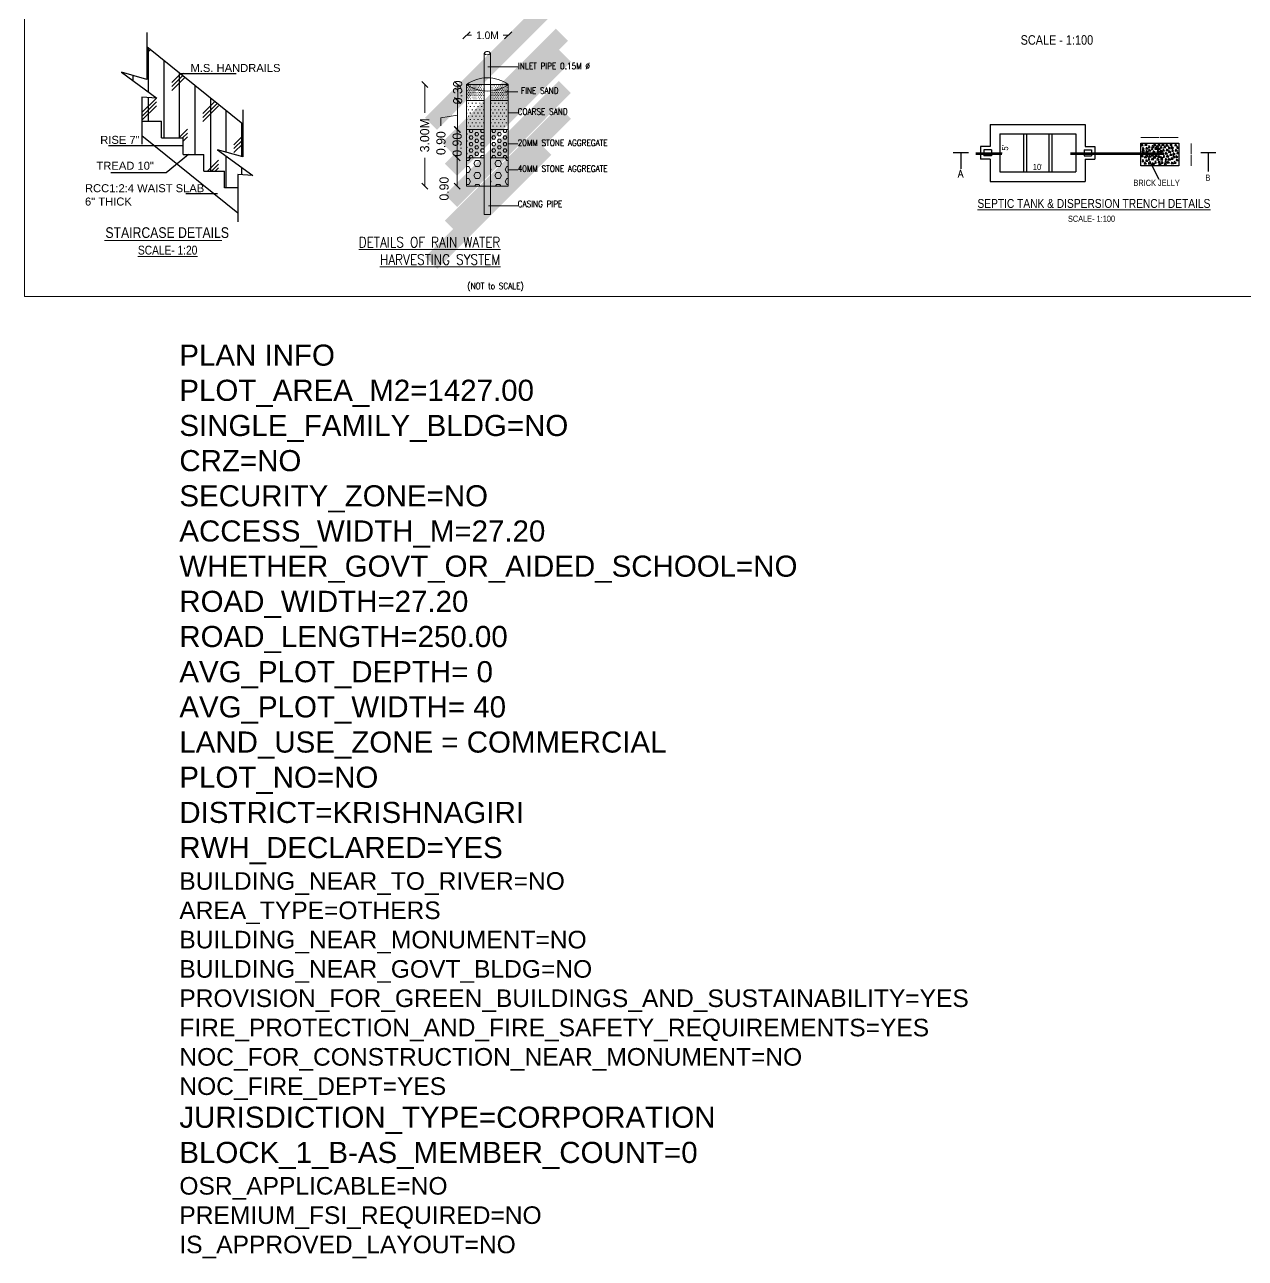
# Model space of a CAD drawing. Header units: metres. Extents: x -1560950 to -1560825, y 42726 to 42863.
# Drawn here: x -1560949.7 to -1560891.9, y 42725.7 to 42784.2 of the extents above; entities that cross this region are included whole.
import ezdxf

# ---------------------------------------------------------------- set-up
doc = ezdxf.new("R2010")
doc.units = ezdxf.units.M
doc.header["$LTSCALE"] = 750
doc.header["$MEASUREMENT"] = 0
doc.header["$PDMODE"] = 35
doc.header["$PDSIZE"] = 50
doc.linetypes.add('DASHED2', pattern=[0.375, 0.25, -0.125])
doc.layers.get('0').update_dxf_attribs({"lineweight": 5})
doc.layers.get('Defpoints').update_dxf_attribs({"lineweight": 0})
for name, color, linetype in [('GRILL', 20, 'Continuous'), ('IFF-FURN-DETAIL', 252, 'Continuous'), ('LANDSCAPE', 210, 'Continuous'), ('STAIR', 2, 'Continuous'), ('SUNSHADE', 74, 'DASHED2')]:
    doc.layers.add(name, color=color, linetype=linetype)
doc.layers.add('PLAN_INFO', color=1, linetype='Continuous', plot=False)
doc.layers.add('TEXT', color=2, linetype='Continuous', lineweight=20)
doc.layers.add('wall', color=7, linetype='Continuous', lineweight=30)
doc.styles.add('12', font='swissc.ttf', dxfattribs={"height": 10})
doc.styles.add('ARIAL', font='romand.shx', dxfattribs={"width": 0.85})
doc.styles.add('Indu', font='stylu.ttf', dxfattribs={"height": 10})
doc.styles.get("Standard").update_dxf_attribs({"font": 'arial.ttf'})
doc.styles.add('style', font='swissc.ttf', dxfattribs={"height": 10})
doc.styles.add('style1', font='romans.shx', dxfattribs={"width": 0.95, "height": 200})
doc.styles.add('sunahari', font='framd.ttf', dxfattribs={"height": 0.3})
doc.dimstyles.new('Civil', dxfattribs={"dimtxt": 0.2, "dimasz": 0.15, "dimexe": 0.1, "dimexo": 0.1, "dimgap": 0.0625, "dimtad": 0, "dimzin": 0, "dimdsep": 46, "dimtxsty": 'Standard', "dimblk": 'OBLIQUE', "dimcen": 0, "dimclrd": 253, "dimclrt": 4, "dimadec": 0, "dimazin": 3, "dimtfac": 1, "dimtofl": 0, "dimtmove": 0, "dimatfit": 3, "dimfxl": 0, "dimfrac": 2, "dimtolj": 1, "dimtzin": 0, "dimarcsym": 0})
doc.dimstyles.new('Civil Ft.', dxfattribs={"dimtxt": 8.5, "dimasz": 4, "dimexe": 0.18, "dimexo": 0.0625, "dimgap": 0.6875, "dimtad": 0, "dimdec": 0, "dimzin": 0, "dimdsep": 46, "dimlunit": 4, "dimtxsty": 'Standard', "dimblk": 'OBLIQUE', "dimcen": 0.09, "dimse1": 1, "dimse2": 1, "dimclrd": 253, "dimclrt": 4, "dimadec": 0, "dimazin": 3, "dimtfac": 1, "dimtdec": 0, "dimtofl": 0, "dimtmove": 0, "dimatfit": 3, "dimfxl": 0, "dimfrac": 2, "dimtolj": 1, "dimtzin": 0, "dimlwd": 25, "dimarcsym": 0})
doc.dimstyles.new('Civil Fts', dxfattribs={"dimtxt": 0.2, "dimasz": 0.15, "dimexe": 0, "dimexo": 0, "dimgap": 0.1, "dimtad": 0, "dimdec": 1, "dimlfac": 39.36, "dimzin": 3, "dimdsep": 46, "dimlunit": 4, "dimtxsty": 'sunahari', "dimblk": 'ARCHTICK', "dimcen": 3, "dimse1": 1, "dimse2": 1, "dimclrd": 253, "dimclre": 5, "dimclrt": 4, "dimadec": 0, "dimazin": 0, "dimtfac": 0.7505, "dimtdec": 1, "dimtmove": 1, "dimatfit": 3, "dimfxl": 0, "dimfrac": 2, "dimtolj": 1, "dimtzin": 0, "dimlwd": -1, "dimlwe": -1, "dimarcsym": 0})
doc.dimstyles.new('CIVIL Mt.', dxfattribs={"dimscale": 0, "dimtxt": 0.2, "dimasz": 0.15, "dimexe": 0.18, "dimexo": 0.0625, "dimgap": 0.1, "dimtad": 0, "dimzin": 0, "dimdsep": 46, "dimtxsty": 'sunahari', "dimblk": 'OBLIQUE', "dimcen": 0.09, "dimse1": 1, "dimse2": 1, "dimclrd": 253, "dimclrt": 4, "dimadec": 0, "dimazin": 0, "dimtfac": 1, "dimtofl": 0, "dimtmove": 1, "dimatfit": 3, "dimfxl": 0, "dimfrac": 2, "dimtolj": 1, "dimtzin": 0, "dimarcsym": 0})
doc.dimstyles.new('CIVIL Mt.1', dxfattribs={"dimscale": 0, "dimtxt": 0.4, "dimasz": 0.15, "dimexe": 0.18, "dimexo": 0.0625, "dimgap": 0.1, "dimtad": 0, "dimzin": 0, "dimdsep": 46, "dimtxsty": 'sunahari', "dimblk": 'OBLIQUE', "dimcen": 0.09, "dimse1": 1, "dimse2": 1, "dimclrd": 253, "dimclrt": 4, "dimadec": 0, "dimazin": 0, "dimtfac": 1, "dimtofl": 0, "dimtmove": 1, "dimatfit": 3, "dimfxl": 0, "dimfrac": 2, "dimtolj": 1, "dimtzin": 0, "dimarcsym": 0})
doc.dimstyles.new('OLD', dxfattribs={"dimscale": 45, "dimtxt": 6, "dimasz": 0.25, "dimexe": 0.5, "dimexo": 0.5, "dimgap": 0.0625, "dimtad": 0, "dimdec": 3, "dimrnd": 0.25, "dimzin": 7, "dimdsep": 46, "dimlunit": 4, "dimtxsty": 'Indu', "dimblk": 'ARCHTICK', "dimcen": 0.03125, "dimdle": 0.5, "dimclrd": 256, "dimclre": 251, "dimclrt": 4, "dimadec": 0, "dimazin": 0, "dimtfac": 1, "dimtdec": 3, "dimtofl": 0, "dimtmove": 1, "dimatfit": 3, "dimldrblk": 'ARCHTICK', "dimfxl": 0, "dimtolj": 1, "dimtzin": 2, "dimlwd": -1, "dimlwe": -1, "dimarcsym": 0})

# ---------------------------------------------------------------- blocks, each defined once
blk = doc.blocks.new('_ArchTick')
at = {"color": 0, "linetype": 'ByBlock', "const_width": 0.15}
blk.add_lwpolyline([(-0.5, -0.5), (0.5, 0.5)], dxfattribs=at)
blk = doc.blocks.new('*D239')
at = {"color": 253}
for p, q in [((384.5846749782432, 130.0976845331133), (384.5846749782431, 113.0117699123181)), ((384.5846749782431, 94.23750364317127), (384.5846749782431, 111.3234182639665))]:
    blk.add_line(p, q, dxfattribs=at)
at = {"layer": 'Defpoints', "color": 0}
for p in [(364.8129419069883, 130.0976845331133), (364.8129419069883, 94.23750364317127), (384.5846749782431, 94.23750364317127)]:
    blk.add_point(p, dxfattribs=at)
at = {"color": 253, "xscale": 0.15, "yscale": 0.15, "zscale": 0.15}
for p, rotation in [((384.5846749782432, 130.0976845331133), 90), ((384.5846749782431, 94.23750364317127), 270)]:
    blk.add_blockref('_ArchTick', p, dxfattribs=dict(at, rotation=rotation))
at = {"color": 4, "insert": (384.5846749782431, 112.1675940881424), "char_height": 0.2, "attachment_point": 5, "rotation": 90, "style": 'sunahari'}
blk.add_mtext('\\A1;117\'-7 1/2"', dxfattribs=at)
blk = doc.blocks.new('_Oblique')
at = {"color": 0, "linetype": 'ByBlock', "lineweight": -2}
blk.add_line((-0.5, -0.5), (0.5, 0.5), dxfattribs=at)
blk = doc.blocks.new('*D240')
at = {"color": 253}
for p, q in [((303.3793070904212, 139.8619250252159), (332.7519486745289, 139.8619250252159)), ((363.8129419069883, 139.8619250252159), (334.4403003228805, 139.8619250252159))]:
    blk.add_line(p, q, dxfattribs=at)
at = {"layer": 'Defpoints', "color": 0}
for p in [(363.8129419069883, 139.8619250252159), (303.3793070904212, 131.0976845331133), (363.8129419069883, 131.0976845331133)]:
    blk.add_point(p, dxfattribs=at)
at = {"color": 253, "xscale": 0.15, "yscale": 0.15, "zscale": 0.15, "rotation": 180}
blk.add_blockref('_ArchTick', (303.3793070904212, 139.8619250252159), dxfattribs=at)
at = {"color": 253, "xscale": 0.15, "yscale": 0.15, "zscale": 0.15}
blk.add_blockref('_ArchTick', (363.8129419069883, 139.8619250252159), dxfattribs=at)
at = {"color": 4, "insert": (333.5961244987047, 139.8619250252159), "char_height": 0.2, "attachment_point": 5, "style": 'sunahari'}
blk.add_mtext('\\A1;198\'-2 1/2"', dxfattribs=at)
blk = doc.blocks.new('*D826')
at = {"color": 253, "lineweight": -2}
for p, q in [((-27231.36277489365, -2805.593487256452), (-27231.36277489365, -2806.290992701797)), ((-27231.36277489365, -2808.103371729567), (-27231.36277489365, -2807.405866284214))]:
    blk.add_line(p, q, dxfattribs=at)
at = {"layer": 'Defpoints', "color": 0}
for p in [(-27231.36277489365, -2805.593487256452), (-27230.32834241547, -2805.593487256452), (-27230.32834241549, -2808.103371729567)]:
    blk.add_point(p, dxfattribs=at)
at = {"color": 253, "lineweight": -2, "xscale": 0.15, "yscale": 0.15, "zscale": 0.15}
for p, rotation in [((-27231.36277489365, -2805.593487256452), 90), ((-27231.36277489365, -2808.103371729567), 270)]:
    blk.add_blockref('_Oblique', p, dxfattribs=dict(at, rotation=rotation))
at = {"color": 4, "lineweight": 20, "insert": (-27231.36277489365, -2806.84842949301), "char_height": 0.3, "attachment_point": 5, "rotation": 90, "style": 'sunahari'}
blk.add_mtext('\\A1;{\\H0.7522x;3.00M}', dxfattribs=at)
blk = doc.blocks.new('*D827')
at = {"color": 253, "lineweight": -2}
blk.add_line((-27230.56116775235, -2808.103371729567), (-27230.56116775235, -2807.404483799438), dxfattribs=at)
at = {"layer": 'Defpoints', "color": 0}
for p in [(-27230.56116775235, -2807.404483799438), (-27230.32834241549, -2807.404483799438), (-27230.32834241549, -2808.103371729567)]:
    blk.add_point(p, dxfattribs=at)
at = {"color": 253, "lineweight": -2, "xscale": 0.15, "yscale": 0.15, "zscale": 0.15}
for p, rotation in [((-27230.56116775235, -2807.404483799438), 90), ((-27230.56116775235, -2808.103371729567), 270)]:
    blk.add_blockref('_Oblique', p, dxfattribs=dict(at, rotation=rotation))
at = {"color": 4, "lineweight": 20, "insert": (-27230.88377853509, -2808.166482255954), "char_height": 0.3, "attachment_point": 5, "rotation": 90, "style": 'sunahari'}
blk.add_mtext('\\A1;{\\H0.7522x;0.90}', dxfattribs=at)
blk = doc.blocks.new('*D828')
at = {"color": 253, "lineweight": -2}
blk.add_line((-27230.56116775235, -2807.404483799438), (-27230.56116775235, -2806.705595869308), dxfattribs=at)
at = {"layer": 'Defpoints', "color": 0}
for p in [(-27230.56116775235, -2806.705595869308), (-27230.32837347719, -2806.705595869308), (-27230.32837347719, -2807.404483799438)]:
    blk.add_point(p, dxfattribs=at)
at = {"color": 253, "lineweight": -2, "xscale": 0.15, "yscale": 0.15, "zscale": 0.15}
for p, rotation in [((-27230.56116775235, -2806.705595869308), 90), ((-27230.56116775235, -2807.404483799438), 270)]:
    blk.add_blockref('_Oblique', p, dxfattribs=dict(at, rotation=rotation))
at = {"color": 4, "lineweight": 20, "insert": (-27230.56116775219, -2807.082129407817), "char_height": 0.3, "attachment_point": 5, "rotation": 90, "style": 'sunahari'}
blk.add_mtext('\\A1;{\\H0.7522x;0.90}', dxfattribs=at)
blk = doc.blocks.new('*D829')
at = {"color": 253, "lineweight": -2}
for p, q in [((-27230.55241832488, -2806.705595869308), (-27230.55241832488, -2805.991177096286)), ((-27230.55241832488, -2806.348386482797), (-27230.9610744493, -2806.415342438642)), ((-27230.9610744493, -2806.415342438642), (-27230.9610744493, -2806.615342438642))]:
    blk.add_line(p, q, dxfattribs=at)
at = {"layer": 'Defpoints', "color": 0}
for p in [(-27230.55241832488, -2805.991177096286), (-27230.32834241549, -2805.991177096286), (-27230.32840453886, -2806.705595869308)]:
    blk.add_point(p, dxfattribs=at)
at = {"color": 253, "lineweight": -2, "xscale": 0.15, "yscale": 0.15, "zscale": 0.15}
for p, rotation in [((-27230.55241832488, -2805.991177096286), 90), ((-27230.55241832488, -2806.705595869308), 270)]:
    blk.add_blockref('_Oblique', p, dxfattribs=dict(at, rotation=rotation))
at = {"color": 4, "lineweight": 20, "insert": (-27230.9610744493, -2807.041764174911), "char_height": 0.3, "attachment_point": 5, "rotation": 90, "style": 'sunahari'}
blk.add_mtext('\\A1;{\\H0.7522x;0.90}', dxfattribs=at)
blk = doc.blocks.new('*D830')
at = {"color": 253, "lineweight": -2}
blk.add_line((-27230.5484235524, -2805.991177096286), (-27230.5484235524, -2805.593487256424), dxfattribs=at)
at = {"layer": 'Defpoints', "color": 0}
for p in [(-27230.5484235524, -2805.593487256424), (-27230.32834241549, -2805.593487256424), (-27230.32834241549, -2805.991177096286)]:
    blk.add_point(p, dxfattribs=at)
at = {"color": 253, "lineweight": -2, "xscale": 0.15, "yscale": 0.15, "zscale": 0.15}
for p, rotation in [((-27230.5484235524, -2805.593487256424), 90), ((-27230.5484235524, -2805.991177096286), 270)]:
    blk.add_blockref('_Oblique', p, dxfattribs=dict(at, rotation=rotation))
at = {"color": 4, "lineweight": 20, "insert": (-27230.54842355225, -2805.789495376989), "char_height": 0.3, "attachment_point": 5, "rotation": 90, "style": 'sunahari'}
blk.add_mtext('\\A1;{\\H0.7522x;0.30}', dxfattribs=at)
blk = doc.blocks.new('*D831')
at = {"color": 253, "lineweight": -2}
for p, q in [((-27230.32834241549, -2804.380783039761), (-27230.20536676121, -2804.380783039761)), ((-27229.29942407397, -2804.380783039761), (-27229.42239972825, -2804.380783039761))]:
    blk.add_line(p, q, dxfattribs=at)
at = {"layer": 'Defpoints', "color": 0}
for p in [(-27230.32834241549, -2804.120789052451), (-27229.29942407397, -2804.120789052451), (-27230.32834241549, -2804.380783039761)]:
    blk.add_point(p, dxfattribs=at)
at = {"color": 253, "lineweight": -2, "xscale": 0.18, "yscale": 0.18, "zscale": 0.18, "rotation": 180}
blk.add_blockref('_Oblique', (-27230.32834241549, -2804.380783039761), dxfattribs=at)
at = {"color": 253, "lineweight": -2, "xscale": 0.18, "yscale": 0.18, "zscale": 0.18}
blk.add_blockref('_Oblique', (-27229.29942407397, -2804.380783039761), dxfattribs=at)
at = {"color": 1, "lineweight": 20, "insert": (-27229.81388324473, -2804.380783039761), "char_height": 0.3, "attachment_point": 5, "style": 'sunahari'}
blk.add_mtext('\\A1;{\\H0.625x;1.0M}', dxfattribs=at)
blk = doc.blocks.new('A$C7000361D')
at = {"color": 0}
blk.add_line((340.2394879803614, 112.9807139081586), (340.2394879803614, 115.1745478479497), dxfattribs=at)
at = {"layer": 'LANDSCAPE', "color": 0}
for p, q in [((49.41623459041147, 120.1725384770943), (49.41623459041147, 110.1765572188069)), ((61.56570612924406, 120.1725384770943), (49.41623459041147, 120.1725384770943)), ((61.56570612924406, 120.1725384770943), (61.56570612924406, 110.1765572188069)), ((211.4770273295508, 120.1725384770943), (211.4770273295508, 110.1765572188069)), ((211.4770273295508, 120.1725384770943), (223.6264988683979, 120.1725384770943)), ((223.6264988683979, 120.1725384770943), (223.6264988683979, 110.1765572188069)), ((24.72740704000898, 115.4660481280607), (-5.27692900505e-05, 115.4660481280607)), ((12.3636771353631, 115.4660481280607), (12.3636771353631, 89.64411348383871)), ((61.56570612924406, 110.1765572188069), (49.41623459041147, 110.1765572188069)), ((189.3050936939689, 115.1745478479497), (236.7854761849958, 115.1745478479497)), ((189.6781443011787, 112.9807139081586), (236.7854761849958, 112.9807139081586)), ((211.4770273295508, 110.1765572188069), (223.6264988683979, 110.1765572188069)), ((236.7854761849958, 115.1745478479497), (340.2394879803614, 115.1745478479497)), ((236.7854761849958, 112.9807139081586), (340.2394879803614, 112.9807139081586)), ((424.7907677752736, 115.4660481280607), (400.0633079659747, 115.4660481280607)), ((412.4270378706205, 115.4660481280607), (412.4270378706205, 85.15334244884433))]:
    blk.add_line(p, q, dxfattribs=at)
at = {"layer": 'LANDSCAPE', "color": 0, "ltscale": 8}
for p, q in [((36.35357199789723, 112.9807139081586), (78.64426264192299, 112.9807139081586)), ((36.63897867481864, 115.1745478479497), (78.92966931884439, 115.1745478479497))]:
    blk.add_line(p, q, dxfattribs=at)
at = {"layer": 'LANDSCAPE', "color": 0}
for points in [[(304.9380669924285, 130.3193881363513), (304.1282398039038, 126.4096807379827), (306.8276733947568, 127.2185857169552), (304.9380669924285, 130.3193881363513)], [(309.1133405960864, 117.494370155553), (305.9216508444515, 119.8932758530427), (305.5029152456482, 117.1065341221401), (309.1133405960864, 117.494370155553)], [(306.6926973821173, 124.3874182905529), (305.8828701935927, 120.4777108921844), (308.582303784453, 121.2866158711567), (306.6926973821173, 124.3874182905529)], [(313.2724939050313, 127.6064217503681), (310.0808041533964, 130.0053274478596), (309.6620685546004, 127.2185857169552), (313.2724939050313, 127.6064217503681)], [(315.0271242947201, 121.6744519045696), (311.8354345430853, 124.0733576020593), (311.4166989442892, 121.2866158711567), (315.0271242947201, 121.6744519045696)], [(316.2756620754371, 127.218585716957), (315.4658348869125, 123.3088783185885), (318.1652684777728, 124.1177832975609), (316.2756620754371, 127.218585716957)], [(319.4453246648554, 118.3343917568436), (316.2536349132207, 120.7332974543351), (315.8348993144173, 117.9465557234307), (319.4453246648554, 118.3343917568436)], [(321.1346396502559, 124.1177832975609), (320.3248124617312, 120.2080758991942), (323.0242460525842, 121.0169808781666), (321.1346396502559, 124.1177832975609)], [(324.6100889880472, 124.5056193309756), (321.4183992364123, 126.9045250284634), (320.999663637609, 124.1177832975609), (324.6100889880472, 124.5056193309756)], [(327.7144361731625, 127.3367867573779), (324.522746421535, 129.7356924548676), (324.1040108227389, 126.948950723965), (327.7144361731625, 127.3367867573779)], [(329.4690665628587, 121.4048169115794), (326.2773768112238, 123.8037226090691), (325.8586412124278, 121.0169808781666), (329.4690665628587, 121.4048169115794)], [(331.9398281117537, 123.974498179401), (328.7481383601188, 126.3734038768907), (328.3294027613156, 123.5866621459881), (331.9398281117537, 123.974498179401)], [(334.3426177916845, 127.2145621913259), (331.1509280400496, 129.6134678888138), (330.7321924412463, 126.8267261579131), (334.3426177916845, 127.2145621913259)], [(334.5359028640452, 121.1405720744205), (331.3442131124102, 123.539477771912), (330.9254775136069, 120.7527360410095), (334.5359028640452, 121.1405720744205)], [(338.1870726133783, 117.254365119481), (334.9953828617436, 119.6532708169725), (334.5766472629402, 116.8665290860681), (338.1870726133783, 117.254365119481)], [(335.7844406447549, 126.6847058868079), (334.9746134562301, 122.7749984884412), (337.6740470470904, 123.5839034674136), (335.7844406447549, 126.6847058868079)], [(340.9502894114848, 127.8145708064621), (337.7585996598646, 130.2134765039536), (337.3398640610612, 127.4267347730492), (340.9502894114848, 127.8145708064621)], [(339.5744573078919, 121.7153399620583), (338.7646301193672, 117.8056325636917), (341.4640637102348, 118.614537542664), (339.5744573078919, 121.7153399620583)], [(343.9537620677438, 123.734493143329), (340.762072316109, 126.1333988408205), (340.3433367173057, 123.3466571099179), (343.9537620677438, 123.734493143329)], [(347.2232147424801, 126.8029069272305), (344.0315249908527, 129.2018126247185), (343.6127893920493, 126.4150708938177), (347.2232147424801, 126.8029069272305)], [(347.9088842205019, 119.0023735760769), (344.7171944688744, 121.4012792735648), (344.298458870071, 118.614537542664), (347.9088842205019, 119.0023735760769)], [(351.4024158529864, 122.5344679629725), (348.2107261013516, 124.9333736604621), (347.7919905025556, 122.1466319295596), (351.4024158529864, 122.5344679629725)], [(354.1656182074439, 127.3345607343199), (350.9739284558091, 129.7334664318096), (350.555192857013, 126.946724700907), (354.1656182074439, 127.3345607343199)], [(355.8475680946576, 123.0144780351147), (352.6558783430301, 125.4133837326062), (352.237142744234, 122.6266420017018), (355.8475680946576, 123.0144780351147)], [(354.2728467782217, 121.1814521818287), (353.4630195896971, 117.2717447834602), (356.1624531805501, 118.0806497624344), (354.2728467782217, 121.1814521818287)], [(361.7343999217555, 127.2145621913259), (358.5427101701207, 129.6134678888138), (358.1239745713174, 126.8267261579131), (361.7343999217555, 127.2145621913259)], [(362.6072736908245, 118.4684857958455), (359.4155839391968, 120.867391493337), (358.9968483403936, 118.0806497624344), (362.6072736908245, 118.4684857958455)], [(364.8580293944033, 123.0144780351147), (361.6663396427684, 125.4133837326062), (361.2476040439652, 122.6266420017018), (364.8580293944033, 123.0144780351147)], [(307.6716610106596, 109.3342148292868), (304.4799712590247, 111.7331205267765), (304.0612356602214, 108.9463787958739), (307.6716610106596, 109.3342148292868)], [(306.4254607651092, 104.3670359611442), (305.6156335765845, 100.4573285627775), (308.3150671674448, 101.2662335417499), (306.4254607651092, 104.3670359611442)], [(312.2369556250633, 97.33398687595763), (309.0452658734284, 99.7328925734473), (308.6265302746251, 96.94615084254472), (312.2369556250633, 97.33398687595763)], [(313.0052572880304, 107.5860394209612), (309.8135675363956, 109.9849451184509), (309.3948319375922, 107.1982033875483), (313.0052572880304, 107.5860394209612)], [(314.7598876777192, 101.6540695751628), (311.5681979260917, 104.0529752726524), (311.1494623272883, 101.2662335417499), (314.7598876777192, 101.6540695751628)], [(315.120300352246, 109.4542213223649), (311.9286106006111, 111.8531270198527), (311.5098750018078, 109.0663852889502), (315.120300352246, 109.4542213223649)], [(315.2404427249785, 116.5343579613491), (312.0487529733436, 118.9332636588387), (311.6300173745403, 116.1465219279362), (315.2404427249785, 116.5343579613491)], [(316.0084254584362, 107.1982033875501), (315.1985982699116, 103.2884959891817), (317.8980318607719, 104.097400968154), (316.0084254584362, 107.1982033875501)], [(319.0849119903214, 97.45398541895158), (315.8932222387011, 99.85289111644306), (315.4744866398978, 97.06614938554048), (319.0849119903214, 97.45398541895158)], [(319.8057517830384, 108.6141997210707), (316.6140620314036, 111.0131054185622), (316.1953264326076, 108.2263636876596), (319.8057517830384, 108.6141997210707)], [(323.7703489774576, 110.414233516567), (320.5786592258228, 112.8131392140567), (320.1599236270267, 110.0263974831541), (323.7703489774576, 110.414233516567)], [(324.3428523710463, 104.4852370015669), (321.1511626194115, 106.8841426990566), (320.7324270206082, 104.097400968154), (324.3428523710463, 104.4852370015669)], [(326.4134089591826, 116.0543478892068), (323.221719207555, 118.4532535866947), (322.8029836087517, 115.6665118557939), (326.4134089591826, 116.0543478892068)], [(327.4471995561689, 107.316404427971), (324.2555098045341, 109.7153101254607), (323.8367742057308, 106.9285683945581), (327.4471995561689, 107.316404427971)], [(326.6981645680935, 102.1263688513881), (325.8883373795688, 98.2166614530215), (328.5877709704291, 99.02556643199387), (326.6981645680935, 102.1263688513881)], [(330.2578782245328, 109.8142249014308), (327.0661884729052, 112.2131305989187), (326.6474528741019, 109.4263888680161), (330.2578782245328, 109.8142249014308)], [(333.0210805789902, 104.0541119857971), (329.8293908273554, 106.453017683285), (329.4106552285521, 103.6662759523824), (333.0210805789902, 104.0541119857971)], [(333.381493253517, 117.0143600834089), (330.1898035018821, 119.4132657809005), (329.7710679030861, 116.626524049996), (333.381493253517, 117.0143600834089)], [(335.0325914807036, 99.41340246540493), (331.840901729076, 101.8123081628964), (331.4221661302727, 99.02556643199387), (335.0325914807036, 99.41340246540493)], [(335.0634575843942, 108.4942011780767), (331.8717678327666, 110.8931068755664), (331.4530322339633, 108.1063651446638), (335.0634575843942, 108.4942011780767)], [(339.0412418413688, 103.9513492213373), (335.8495520897341, 106.3502549188269), (335.4308164909309, 103.5635131879244), (339.0412418413688, 103.9513492213373)], [(339.0790409023684, 106.1920242811757), (335.8873511507409, 108.5909299786672), (335.4686155519377, 105.8041882477628), (339.0790409023684, 106.1920242811757)], [(337.3879036777507, 101.859436886396), (336.5780764892261, 97.94972948802751), (339.2775100800863, 98.75863446700168), (337.3879036777507, 101.859436886396)], [(340.3275786830854, 111.736158093563), (339.5177514945681, 107.8264506951964), (342.2171850854212, 108.6353556741687), (340.3275786830854, 111.736158093563)], [(345.7223305903608, 99.14647050041279), (342.5306408387332, 101.5453761979042), (342.1119052399299, 98.75863446700168), (345.7223305903608, 99.14647050041279)], [(346.116281445873, 103.8141069497251), (342.9245916942455, 106.2130126472129), (342.5058560954421, 103.4262709163104), (346.116281445873, 103.8141069497251)], [(346.3565517476745, 113.5342989854962), (343.1648619960397, 115.9332046829859), (342.7461263972364, 113.1464629520833), (346.3565517476745, 113.5342989854962)], [(348.6620055956955, 109.0231917075798), (345.4703158440607, 111.4220974050713), (345.0515802452646, 108.6353556741687), (348.6620055956955, 109.0231917075798)], [(349.7309809510261, 98.87951468517711), (346.5392911993913, 101.278420382665), (346.120555600588, 98.49167865176426), (349.7309809510261, 98.87951468517711)], [(351.0419887348035, 103.6941084067293), (347.8502989831759, 106.093014104219), (347.4315633843726, 103.3062723733164), (351.0419887348035, 103.6941084067293)], [(351.7628285275132, 116.2943529252788), (348.5711387758856, 118.6932586227667), (348.1524031770823, 115.9065168918659), (351.7628285275132, 116.2943529252788)], [(354.0454758347114, 111.3742536608533), (350.8537860830838, 113.773159358343), (350.4350504842804, 110.9864176274404), (354.0454758347114, 111.3742536608533)], [(355.3670130474056, 104.8941335870877), (352.1753232957708, 107.2930392845755), (351.7565876969748, 104.506297553673), (355.3670130474056, 104.8941335870877)], [(355.8475680946576, 97.81399694809988), (352.6558783430301, 100.2129026455914), (352.237142744234, 97.42616091468882), (355.8475680946576, 97.81399694809988)], [(358.6107848927786, 107.7741860698625), (355.4190951411438, 110.1730917673521), (355.0003595423404, 107.3863500364496), (358.6107848927786, 107.7741860698625)], [(358.8510551945728, 112.8142838772819), (355.659365442938, 115.2131895747716), (355.2406298441347, 112.426447843869), (358.8510551945728, 112.8142838772819)], [(360.4207200606834, 98.61258272018496), (357.2290303090485, 101.0114884176728), (356.8102947102452, 98.22474668677023), (360.4207200606834, 98.61258272018496)], [(363.3603950660182, 108.489303927352), (360.1687053143831, 110.8882096248398), (359.7499697155799, 108.1014678939391), (363.3603950660182, 108.489303927352)], [(363.896919299892, 103.0940918415108), (360.7052295482645, 105.4929975389987), (360.2864939494612, 102.7062558080961), (363.896919299892, 103.0940918415108)], [(365.2184420689226, 114.1343076006324), (362.0267523172879, 116.5332132981239), (361.6080167184846, 113.7464715672213), (365.2184420689226, 114.1343076006324)], [(325.4496267873837, 96.58223503900082), (322.2579370357489, 98.9811407364923), (321.8392014369456, 96.19439900558972), (325.4496267873837, 96.58223503900082)], [(336.139365897041, 96.31530307400864), (332.9476761454062, 98.71420877150013), (332.5289405466028, 95.92746704059572), (336.139365897041, 96.31530307400864)], [(344.5544594877284, 95.4139465873868), (341.3627697360935, 97.8128522848765), (340.9440341372901, 95.02611055397392), (344.5544594877284, 95.4139465873868)]]:
    blk.add_lwpolyline(points, dxfattribs=at)
at = {"layer": 'SUNSHADE', "color": 0}
for p, q in [((113.6987713950366, 145.891365256235), (113.6987713950366, 84.45773043966618)), ((118.3062940062809, 145.891365256235), (118.3062940062809, 84.45773043966618)), ((154.6135721828759, 145.891365256235), (154.6135721828759, 84.45773043966618)), ((159.2210947941203, 145.891365256235), (159.2210947941203, 84.45773043966618))]:
    blk.add_line(p, q, dxfattribs=at)
at = {"layer": 'wall', "color": 0}
for p, q in [((59.72932320868131, 161.2497739603768), (59.72932320868131, 125.3977104984733)), ((59.72932320868131, 161.2497739603768), (213.3134102501062, 161.2497739603768)), ((213.3134102501062, 161.2497739603768), (213.3134102501062, 125.3977104984733)), ((75.0877319128267, 145.891365256235), (75.0877319128267, 84.45773043966618)), ((75.0877319128267, 145.891365256235), (197.9550015459608, 145.891365256235)), ((197.9550015459608, 145.891365256235), (197.9550015459608, 84.45773043966618)), ((44.19106256902887, 125.3977104984733), (44.19106256902887, 104.9513851974279)), ((59.72932320868131, 125.3977104984733), (44.19106256902887, 125.3977104984733)), ((213.3134102501062, 125.3977104984733), (228.8516708897805, 125.3977104984733)), ((228.8516708897805, 125.3977104984733), (228.8516708897805, 104.9513851974279)), ((303.3793070904212, 94.23750364317127), (303.3793070904212, 131.0976845331133)), ((303.3793070904212, 131.0976845331133), (364.8129419069883, 131.0976845331133)), ((364.8129419069883, 131.0976845331133), (364.8129419069883, 94.23750364317127)), ((59.72932320868131, 104.9513851974297), (44.19106256902887, 104.9513851974279)), ((59.72932320868131, 104.9513851974297), (59.72932320868131, 69.09932173552443)), ((213.3134102501062, 104.9513851974279), (213.3134102501062, 69.09932173552443)), ((213.3134102501062, 104.9513851974279), (228.8516708897805, 104.9513851974279)), ((75.0877319128267, 84.45773043966618), (197.9550015459608, 84.45773043966618)), ((364.8129419069883, 94.23750364317127), (303.3793070904212, 94.23750364317127)), ((59.72932320868131, 69.09932173552443), (213.3134102501062, 69.09932173552443))]:
    blk.add_line(p, q, dxfattribs=at)
at = {"layer": 'TEXT', "color": 0, "style": '12'}
blk.add_text("5'", height=10, rotation=90, dxfattribs=at).set_placement((88.72105579909841, 118.9021800101745))
at = {"layer": 'TEXT', "color": 0}
for s, height, style, p in [('A', 12.28672696331364, 'style1', (7.218091451017244, 75.52560940217882)), ("10'", 10, '12', (128.7878869499836, 87.39942779913143)), ('B', 10, '12', (407.6176439454502, 70.04671425527522)), ('BRICK JELLY', 10, '12', (291.3295628164633, 61.72763326311906)), ('%%USEPTIC TANK & DISPERSION TRENCH DETAILS', 14.4, '12', (39.10070462919248, 26.23133773880363)), ('SCALE- 1:100', 10, '12', (185.440342269052, 3.728255045556577))]:
    blk.add_text(s, height=height, dxfattribs=dict(at, style=style)).set_placement(p)
at = {"color": 0}
dim = blk.add_linear_dim(base=(363.8129419069883, 139.8619250252159), p1=(303.3793070904212, 131.0976845331133), p2=(363.8129419069883, 131.0976845331133), dimstyle='Civil Fts', override={"dimpost": '\\X'}, dxfattribs=at)
dim.commit()
dim.dimension.update_dxf_attribs({"geometry": '*D240', "text_midpoint": (333.5961244987047, 139.8619250252159)})
dim = blk.add_linear_dim(base=(384.5846749782431, 94.23750364317127), p1=(364.8129419069883, 130.0976845331133), p2=(364.8129419069883, 94.23750364317127), angle=90, dimstyle='Civil Fts', override={"dimpost": '\\X'}, dxfattribs=at)
dim.commit()
dim.dimension.update_dxf_attribs({"geometry": '*D239', "text_midpoint": (384.5846749782431, 112.1675940881424)})
blk.add_leader([(317.3244451926075, 102.4386991444335), (332.4158033494896, 72.58333018236408)], dimstyle='Civil', dxfattribs=at)
blk = doc.blocks.new('A$C74AB094A')
at = {"layer": 'GRILL'}
h = blk.add_hatch(dxfattribs=at)
h.set_pattern_fill('CORK', color=20, scale=139.7230560001162, angle=90, style=0)
h.set_pattern_definition([(90, (0.2528187681164127, 9.303921698119664), (-17.46538200001453, 1.1e-15), []), (225, (8.98550976812112, 18.03661269812619), (34.93076394141414, -34.93076394141414), [24.69978019472353, -24.69978019472353]), (225, (8.98550976812112, 22.40295819813036), (34.93076394141414, -34.93076394141414), [24.69978019472353, -24.69978019472353]), (225, (8.98550976812112, 26.76930369813454), (34.93076394141414, -34.93076394141414), [24.69978019472353, -24.69978019472353])])
h.paths.add_polyline_path([(73.31639473725954, 237.4803896048015), (73.31639473725954, 200.5307385323976), (44.77406301540761, 208.6796453771367), (84.52945761218145, 179.6491592213951), (67.7098679480332, 180.6677725769878), (67.70986794803319, 153.6084862692169), (89.85687515257452, 153.6084862692169), (89.85687515257452, 135.0107672349859), (114.0609329470171, 135.0107672349859), (114.0609329470171, 116.3810264349704), (137.3481089470369, 116.3810264349704), (137.3481089470369, 97.53941922670856), (160.6352849470568, 97.53941922670856), (160.6352849470568, 79.12566633839016), (175.5452195994221, 79.12566633839016), (175.5452195994221, 93.61112089043127), (192.3648092635776, 92.5925075348387), (152.6094146668038, 121.6229936905802), (181.1517463886484, 113.4740868458411), (181.1517463886484, 150.423737918245)])
at = {"layer": 'IFF-FURN-DETAIL'}
for p, q in [((73.31639473725954, 253.5249051307092), (73.31639473725954, 200.5307385323976)), ((73.31639473725954, 200.5307385323976), (44.77406301540759, 208.6796453771367)), ((44.77406301540759, 208.6796453771367), (84.52945761218143, 179.6491592213951)), ((84.52945761218143, 179.6491592213951), (67.70986794803319, 180.6677725769878)), ((67.70986794803319, 180.6677725769878), (67.70986794803319, 127.6736059786762)), ((181.1517463886484, 166.4682534441526), (181.1517463886484, 113.4740868458411)), ((181.1517463886484, 113.4740868458411), (152.6094146668038, 121.6229936905802)), ((152.6094146668038, 121.6229936905802), (192.3648092635776, 92.5925075348387)), ((192.3648092635776, 92.5925075348387), (175.5452195994221, 93.61112089043127)), ((175.5452195994221, 93.61112089043127), (175.5452195994221, 40.61695429211795))]:
    blk.add_line(p, q, dxfattribs=at)
at = {"layer": 'STAIR'}
for p, q in [((181.1517463886484, 150.423737918245), (73.31639473725954, 237.4803896048015)), ((67.70986794803319, 153.6084862692169), (89.85687515257452, 153.6084862692169)), ((175.5452195994221, 50.27557885738133), (67.70986794803319, 137.3322305439342)), ((89.82474706339417, 135.0107672349859), (114.0609329470171, 135.0107672349859)), ((114.0609329470171, 116.3810264349704), (137.3481089470369, 116.3810264349704)), ((137.3481089470369, 97.53941922670856), (160.6352849470568, 97.53941922670856)), ((160.489403139225, 79.12566633839016), (175.5452195994221, 79.12566633839016))]:
    blk.add_line(p, q, dxfattribs=at)
for points in [[(89.85687515257452, 134.9787454692014), (89.85687515257452, 153.6084862692169)], [(114.0609329470171, 116.3810264349704), (114.0609329470171, 135.0107672349859)], [(137.3481089470369, 97.53941922670856), (137.3481089470369, 116.3810264349704)], [(160.6352849470568, 78.90967842669306), (160.6352849470568, 97.53941922670856)]]:
    blk.add_lwpolyline(points, dxfattribs=at)
at = {"layer": 'TEXT'}
blk.add_line((25.81329578056466, 19.54008713539588), (157.4805615856821, 19.54008713539588), dxfattribs=at)
at = {"layer": 'TEXT', "style": '12'}
for s, height, p in [('STAIRCASE DETAILS ', 12, (26.687123759315, 22.40224117300749)), ('%%USCALE- 1:20', 10, (63.26574923878069, 3.674035080633981))]:
    blk.add_text(s, height=height, dxfattribs=at).set_placement(p)
at = {"layer": 'wall', "color": 4, "char_height": 9, "attachment_point": 1, "style": '12'}
for s, insert in [('{\\f@Arial Unicode MS|b0|i0|c0|p34;M.S. HANDRAILS }', (122.3781849020233, 218.0535054835618)), ('{\\f@Arial Unicode MS|b0|i0|c0|p34;RISE 7"}', (20.85567400087894, 137.2029472168451)), ('{\\f@Arial Unicode MS|b0|i0|c0|p34;TREAD 10" }', (16.64465448944247, 108.1232017578404)), ('{\\f@Arial Unicode MS|b0|i0|c0|p34;RCC1:2:4 WAIST SLAB\\P6" THICK}', (3.689860433762078, 82.82863309407549))]:
    blk.add_mtext(s, dxfattribs=dict(at, insert=insert))
for points in [[(113.5620395239166, 125.8946265514605), (30.29203517061251, 125.8946265514605)], [(120.1722043412592, 116.1246702369135), (94.94644546985364, 95.5007064736783), (32.78521932579315, 95.5007064736783)], [(152.8328705932581, 72.09909683057049), (117.0818856559344, 72.09909683057049)]]:
    blk.add_leader(points, dimstyle='Civil Ft.')
at = {"layer": 'STAIR'}
blk.add_leader([(110.5957019260604, 207.4567806050709), (173.6795287350614, 207.4567806050709)], dimstyle='Civil Ft.', dxfattribs=at)
blk = doc.blocks.new('A$C5EB65E87')
at = {"lineweight": 20}
h = blk.add_hatch(dxfattribs=at)
h.set_pattern_fill('SWAMP', color=0, scale=0.0465925286753183, style=0)
h.set_pattern_definition([(0, (-512.181447427447, 132.8952664756348), (0.0232962643376591, 0.0403503134228316), [0.0058240660844148, -0.0407684625909035]), (90, (-512.1785353944033, 132.8952664756348), (-0.0232962643376591, 0.0403503134228316), [0.0029120330422074, -0.0777885938034557]), (90, (-512.1778073861424, 132.8952664756348), (-0.0232962643376591, 0.0403503134228316), [0.0023296264337659, -0.0783710004118972]), (90, (-512.1792634026641, 132.8952664756348), (-0.0232962643376591, 0.0403503134228316), [0.0023296264337659, -0.0783710004118972]), (59.99999999999999, (-512.1770793778813, 132.8952664756348), (-0.0232962643060068, 0.040350313441106), [0.0018637011470127, -0.0447288275283055]), (119.9999999999999, (-512.1799914109251, 132.8952664756348), (-0.0465925286436659, 1.82745e-11), [0.0018637011470127, -0.0447288275283053])])
edge = h.paths.add_edge_path()
edge.add_line((2.515966630595356, 4.721700019725631), (2.515966630595356, 4.849983370328118))
edge.add_arc((1.998271867560105, 6.098872144269536), 1.351936033009692, 273.29283992082054, 292.5151956700779, ccw=False)
edge.add_line((2.075926082023214, 4.74916815437882), (2.075926082023214, 4.721700019725631))
edge.add_line((2.075926082023214, 4.721700019725631), (2.515966630598994, 4.721700019725631))
edge = h.paths.add_edge_path()
edge.add_line((2.515966630595356, 4.849983370327662), (2.515966630595356, 5.119389859587498))
edge.add_line((2.515966630595356, 5.119389859587498), (2.075926082019576, 5.119389859587498))
edge.add_line((2.075926082019576, 5.119389859587498), (2.075926082019576, 4.74916815437882))
edge.add_arc((1.998271867560105, 6.098872144269536), 1.351936033009995, 273.2928399208197, 292.5151956700851)
edge = h.paths.add_edge_path()
edge.add_line((1.487048289065568, 5.119389859587498), (1.487048289065568, 4.847320511239103))
edge.add_arc((1.998271867560105, 6.098872144269536), 1.351936033009887, 247.7813686741063, 266.7071600791798)
edge.add_line((1.920617653104271, 4.74916815437882), (1.920617653104271, 5.119389859587498))
edge.add_line((1.920617653104271, 5.119389859587498), (1.487048289069206, 5.119389859587498))
edge = h.paths.add_edge_path()
edge.add_line((1.487048289065568, 4.847320511239103), (1.487048289065568, 4.721700019725631))
edge.add_line((1.487048289065568, 4.721700019725631), (1.920617653100633, 4.721700019725631))
edge.add_line((1.920617653104271, 4.721700019725631), (1.920617653104271, 4.74916815437882))
edge.add_arc((1.998271867560105, 6.098872144269987), 1.351936033010247, 247.7813686741124, 266.7071600791809, ccw=False)
h = blk.add_hatch(dxfattribs=at)
h.set_pattern_fill('SWAMP', color=0, scale=0.0931850573506365, style=0)
h.set_pattern_definition([(0, (-512.181447427447, 133.2741187803617), (0.0465925286753183, 0.0807006268456631), [0.0116481321688296, -0.08153692518180701]), (90, (-512.1756233613596, 133.2741187803617), (-0.0465925286753183, 0.0807006268456631), [0.0058240660844148, -0.1555771876069113]), (90, (-512.1741673448378, 133.2741187803617), (-0.0465925286753183, 0.0807006268456631), [0.0046592528675318, -0.1567420008237943]), (90, (-512.1770793778813, 133.2741187803617), (-0.0465925286753183, 0.0807006268456631), [0.0046592528675318, -0.1567420008237943]), (59.99999999999999, (-512.1727113283197, 133.2741187803617), (-0.0465925286120136, 0.0807006268822121), [0.0037274022940255, -0.0894576550566111]), (119.9999999999999, (-512.1785353944033, 133.2741187803617), (-0.0931850572873318, 3.6549e-11), [0.0037274022940254, -0.0894576550566106])])
h.paths.add_polyline_path([(1.487048289065568, 4.721700019725631), (1.487048289065568, 4.007281246703768), (1.920617653104271, 4.007281246703768), (1.920617653104271, 4.721700019725631)])
h.paths.add_polyline_path([(2.515966630595356, 4.007281246703768), (2.515966630595356, 4.721700019725631), (2.075926082023214, 4.721700019725631), (2.075926082023214, 4.007281246703768)])
h = blk.add_hatch(dxfattribs=at)
h.set_pattern_fill('HEX', color=0, scale=0.3727402294025461, style=0)
h.set_pattern_definition([(0, (-512.181447427447, 133.2741187803617), (0, 0.0807006269388482), [0.0465925286753183, -0.0931850573506365]), (119.9999999999999, (-512.181447427447, 133.2741187803617), (-0.0698887930303733, -0.0403503134694241), [0.046592528675318, -0.093185057350636]), (59.99999999999999, (-512.1348548987698, 133.2741187803617), (-0.0698887930303733, 0.0403503134694241), [0.0465925286753183, -0.0931850573506365])])
h.paths.add_polyline_path([(1.487048289065568, 3.308393316574438), (1.920617653104271, 3.308393316574438), (1.920617653104271, 4.007281246703768), (1.487048289065568, 4.007281246703768)])
h.paths.add_polyline_path([(2.515966630595356, 4.007281246703768), (2.075926082023214, 4.007281246703768), (2.075926082023214, 3.308393316574438), (2.515966630595356, 3.308393316574438)])
h = blk.add_hatch(dxfattribs=at)
h.set_pattern_fill('HEX', color=0, scale=0.6833570872380013, style=0)
h.set_pattern_definition([(0, (511.1498933671354, -331.3111916932144), (0, 0.1479511493878883), [0.0854196359047502, -0.1708392718095003]), (119.9999999999999, (511.1498933671354, -331.3111916932144), (-0.1281294538890177, -0.0739755746939441), [0.0854196359047501, -0.1708392718095002]), (59.99999999999999, (511.2353130030424, -331.3111916932144), (-0.1281294538890177, 0.0739755746939442), [0.0854196359047501, -0.1708392718095002])])
h.paths.add_polyline_path([(2.515966630595356, 3.308393316574438), (2.075926082023214, 3.308393316574438), (2.075926082023214, 2.609505386444196), (2.515966630595356, 2.609505386444196)])
h.paths.add_polyline_path([(1.920617653104271, 3.308393316574438), (1.487048289065568, 3.308393316574438), (1.487048289065568, 2.609505386444196), (1.920617653104271, 2.609505386444196)])
at = {"color": 0, "lineweight": 20}
for p, q in [((1.920617653104271, 5.88476052363012), (1.920617653104271, 1.90880546182052)), ((2.075926082023214, 5.88476052363012), (2.075926082023214, 1.90880546182052)), ((1.487048289065568, 2.609505386444196), (1.487048289065568, 5.119389859587498)), ((2.515966630595356, 5.119389859587498), (1.487048289065568, 5.119389859587498)), ((2.515966630595356, 2.609505386444196), (2.515966630595356, 5.119389859587498)), ((1.920617653104271, 4.721700019725631), (1.487048289065568, 4.721700019725631)), ((2.515966630595356, 4.721700019725631), (2.075926082023214, 4.721700019725631)), ((1.920617653104271, 4.007281246703768), (1.487048289065568, 4.007281246703768)), ((2.515966630595356, 4.007281246703768), (2.075926082023214, 4.007281246703768)), ((1.920617653104271, 3.308393316574438), (1.487048289065568, 3.308393316574438)), ((2.515966630595356, 3.308393316574438), (2.075926082023214, 3.308393316574438)), ((2.515966630595356, 2.609505386444196), (1.487048289065568, 2.609505386444196)), ((1.920617653104271, 1.90880546182052), (2.075926082019576, 1.90880546182052))]:
    blk.add_line(p, q, dxfattribs=at)
for centre, radius, start, end in [((1.998271867560105, 5.848388298266853), 0.0857503107930648, 25.09778133907105, 154.9022186609289), ((1.998271867560105, 5.965957587188313), 0.1123527487594755, 226.27765200929, 313.7223479907099), ((2.001507459830463, 4.394611187041392), 0.8888038943283744, 54.63227510778757, 125.3677248922124), ((2.001507459830463, 5.844168532134062), 0.8888038943283744, 234.6322751077876, 305.3677248922124)]:
    blk.add_arc(centre, radius, start, end, dxfattribs=at)
at = {"color": 0, "lineweight": 20, "style": 'ARIAL'}
for s, insert, char_height, attachment_point in [('{\\H1.204x;INLET PIPE 0.15M %%C} ', (2.754763106040626, 5.572536663465144), 0.129423690772738, 4), ('FINE SAND ', (2.829581466470698, 4.968706262269733), 0.1553084289272856, 4), ('COARSE SAND ', (2.748291921503549, 4.450196525411683), 0.1553084289272856, 4), ('20MM STONE AGGREGATE ', (2.748291921503549, 3.678277900001829), 0.1553084289272856, 4), ('40MM STONE AGGREGATE ', (2.748291921503549, 3.042206252513096), 0.1553084289272856, 4), ('CASING PIPE ', (2.748291921503549, 2.17158610895558), 0.1553084289272856, 4), ('{\\LDETAILS OF RAIN WATER \\PHARVESTING SYSTEM}', (2.322106298244762, 1.01015302228734), 0.2567081469872488, 6), ('(NOT to SCALE)', (2.896706198825995, 0.120315177845896), 0.1553084289272856, 6)]:
    blk.add_mtext(s, dxfattribs=dict(at, insert=insert, char_height=char_height, attachment_point=attachment_point))
at = {"color": 0, "lineweight": 20}
dim = blk.add_linear_dim(base=(1.487048289065568, 6.332094076250542), p1=(2.515966630595356, 6.592088063559912), p2=(1.487048289065568, 6.592088063559912), text='{\\H0.625x;1.0M}', dimstyle='CIVIL Mt.', override={"dimscale": 1, "dimasz": 0.18}, dxfattribs=at)
dim.commit()
dim.dimension.update_dxf_attribs({"geometry": '*D831', "text_midpoint": (2.001507459830463, 6.332094076250542), "dimtype": 128, "insert": (27231.81539070456, 2810.712877116012)})
for base, p1, p2, text, picture, middle in [((0.4526158109074461, 5.119389859559759), (1.487048289065568, 2.609505386444196), (1.487048289094673, 5.119389859559759), '{\\H0.7522x;3.00M}', '*D826', (0.4526158109074461, 3.864447623001978)), ((1.266967152147116, 5.119389859587498), (1.487048289065568, 4.721700019725631), (1.487048289065568, 5.119389859587498), '{\\H0.7522x;0.30}', '*D830', (1.266967152307187, 4.923381739022261)), ((1.262972379678102, 4.721700019725631), (1.48698616569527, 4.007281246703768), (1.487048289065568, 4.721700019725631), '{\\H0.7522x;0.90}', '*D829', (0.8543162552632566, 3.997534677365365)), ((1.25422295221142, 4.007281246703768), (1.487017227380419, 3.308393316574438), (1.487017227380419, 4.007281246703768), '{\\H0.7522x;0.90}', '*D828', (1.254222952371491, 3.630747708195031)), ((1.25422295221142, 3.308393316574438), (1.487048289065568, 2.609505386444196), (1.487048289065568, 3.308393316574438), '{\\H0.7522x;0.90}', '*D827', (0.9316121694682806, 2.546394860057261))]:
    dim = blk.add_linear_dim(base=base, p1=p1, p2=p2, angle=90, text=text, dimstyle='CIVIL Mt.1', override={"dimscale": 1}, dxfattribs=at)
    dim.commit()
    dim.dimension.update_dxf_attribs({"geometry": picture, "text_midpoint": middle, "dimtype": 128, "insert": (27231.81539070456, 2810.712877116012)})
for points in [[(2.01247868917926, 5.551141812237346), (2.754763106040626, 5.551141812237346)], [(2.433238395289663, 4.940170198299256), (2.748291921503549, 4.940170198299256)], [(2.507167134343035, 4.421660461441206), (2.748291921503549, 4.421660461441206)], [(2.507167134343035, 3.649741836031352), (2.748291921503549, 3.649741836031352)], [(2.507167134343035, 3.013670188543073), (2.748291921503549, 3.013670188543073)], [(2.024270410209282, 2.123598622581083), (2.748291921503549, 2.123598622581083)]]:
    blk.add_leader(points, dimstyle='OLD', override={"dimasz": 0.0625, "dimclrd": 1}, dxfattribs=at)

msp = doc.modelspace()

# ---------------------------------------------------------------- linework, layer by layer
at = {"color": 0, "ltscale": 0.25}
msp.add_lwpolyline([(-1560949.740001026, 42862.5288632779), (-1560825.35591028, 42862.5288632779), (-1560825.35591028, 42771.27670968135), (-1560949.740001026, 42771.27670968135)], close=True, dxfattribs=at)

# ---------------------------------------------------------------- block references
at = {"color": 0, "ltscale": 0.25, "xscale": 1.92, "yscale": 1.92, "zscale": 1.92}
msp.add_blockref('A$C5EB65E87', (-1560931.644923538, 42771.5018649367), dxfattribs=at)
at = {"color": 0, "lineweight": 20, "xscale": 0.0421393447963288, "yscale": 0.0421393447963288, "zscale": 0.0421393447963288}
msp.add_blockref('A$C74AB094A', (-1560947.036098978, 42773.11317019958), dxfattribs=at)
at = {"color": 0, "lineweight": -2, "xscale": 0.0293171638879396, "yscale": 0.0293171638879396, "zscale": 0.0293171638879396}
msp.add_blockref('A$C7000361D', (-1560905.720317307, 42774.71121551879), dxfattribs=at)

# ---------------------------------------------------------------- texts
at = {"color": 0, "lineweight": 20, "style": 'style'}
msp.add_text('SCALE - 1:100', height=0.45, dxfattribs=at).set_placement((-1560902.526948071, 42783.21428016861, -20463.7386280503))
at = {"layer": 'PLAN_INFO', "insert": (-1560942.407057219, 42769.00414220611), "char_height": 1, "width": 36.17558265400653, "attachment_point": 1}
msp.add_mtext('PLAN INFO\\PPLOT_AREA_M2=1427.00\\PSINGLE_FAMILY_BLDG=NO\\PCRZ=NO\\PSECURITY_ZONE=NO\\PACCESS_WIDTH_M=27.20\\PWHETHER_GOVT_OR_AIDED_SCHOOL=NO\\PROAD_WIDTH=27.20\\PROAD_LENGTH=250.00\\PAVG_PLOT_DEPTH= 0\\PAVG_PLOT_WIDTH= 40\\PLAND_USE_ZONE = COMMERCIAL\\PPLOT_NO=NO\\PDISTRICT=KRISHNAGIRI\\PRWH_DECLARED=YES\\P{\\H0.83333x;BUILDING_NEAR_TO_RIVER=NO\\PAREA_TYPE=OTHERS\\PBUILDING_NEAR_MONUMENT=NO\\PBUILDING_NEAR_GOVT_BLDG=NO\\PPROVISION_FOR_GREEN_BUILDINGS_AND_SUSTAINABILITY=YES\\PFIRE_PROTECTION_AND_FIRE_SAFETY_REQUIREMENTS=YES\\PNOC_FOR_CONSTRUCTION_NEAR_MONUMENT=NO\\PNOC_FIRE_DEPT=YES\\P}JURISDICTION_TYPE=CORPORATION\\PBLOCK_1_B-AS_MEMBER_COUNT=0\\P{\\H0.83333x;OSR_APPLICABLE=NO\\PPREMIUM_FSI_REQUIRED=NO\\PIS_APPROVED_LAYOUT=NO}', dxfattribs=at)

doc.saveas('drawing.dxf')
